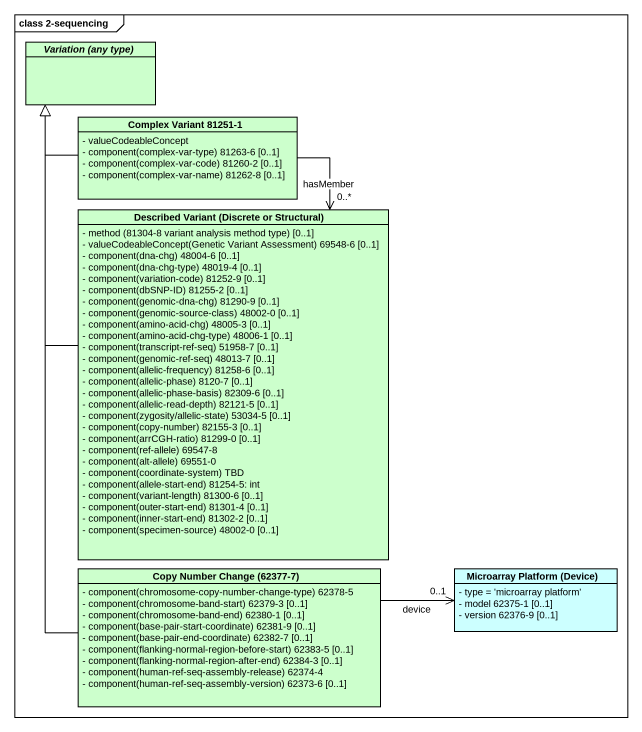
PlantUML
@startuml
mainframe class 2-sequencing
hide circle
hide empty members
skinparam classAttributeIconSize 0
abstract class "Variation (any type)" as Variation_any_type #CCFFCC
class "Complex Variant 81251-1" as Complex_Variant_81251_1 #CCFFCC {
  - valueCodeableConcept
  {field} - component(complex-var-type) 81263-6 [0..1]
  {field} - component(complex-var-code) 81260-2 [0..1]
  {field} - component(complex-var-name) 81262-8 [0..1]
}
class "Described Variant (Discrete or Structural)" as Described_Variant_Discrete #CCFFCC {
  {field} - method (81304-8 variant analysis method type) [0..1]
  {field} - valueCodeableConcept(Genetic Variant Assessment) 69548-6 [0..1]
  {field} - component(dna-chg) 48004-6 [0..1]
  {field} - component(dna-chg-type) 48019-4 [0..1]
  {field} - component(variation-code) 81252-9 [0..1]
  {field} - component(dbSNP-ID) 81255-2 [0..1]
  {field} - component(genomic-dna-chg) 81290-9 [0..1]
  {field} - component(genomic-source-class) 48002-0 [0..1]
  {field} - component(amino-acid-chg) 48005-3 [0..1]
  {field} - component(amino-acid-chg-type) 48006-1 [0..1]
  {field} - component(transcript-ref-seq) 51958-7 [0..1]
  {field} - component(genomic-ref-seq) 48013-7 [0..1]
  {field} - component(allelic-frequency) 81258-6 [0..1]
  {field} - component(allelic-phase) 8120-7 [0..1]
  {field} - component(allelic-phase-basis) 82309-6 [0..1]
  {field} - component(allelic-read-depth) 82121-5 [0..1]
  {field} - component(zygosity/allelic-state) 53034-5 [0..1]
  {field} - component(copy-number) 82155-3 [0..1]
  {field} - component(arrCGH-ratio) 81299-0 [0..1]
  {field} - component(ref-allele) 69547-8
  {field} - component(alt-allele) 69551-0
  {field} - component(coordinate-system) TBD
  {field} - component(allele-start-end) 81254-5: int
  {field} - component(variant-length) 81300-6 [0..1]
  {field} - component(outer-start-end) 81301-4 [0..1]
  {field} - component(inner-start-end) 81302-2 [0..1]
  {field} - component(specimen-source) 48002-0 [0..1]
}
class "Copy Number Change (62377-7)" as Copy_Number_Change_62377_7 #CCFFCC {
  {field} - component(chromosome-copy-number-change-type) 62378-5
  {field} - component(chromosome-band-start) 62379-3 [0..1]
  {field} - component(chromosome-band-end) 62380-1 [0..1]
  {field} - component(base-pair-start-coordinate) 62381-9 [0..1]
  {field} - component(base-pair-end-coordinate) 62382-7 [0..1]
  {field} - component(flanking-normal-region-before-start) 62383-5 [0..1]
  {field} - component(flanking-normal-region-after-end) 62384-3 [0..1]
  {field} - component(human-ref-seq-assembly-release) 62374-4
  {field} - component(human-ref-seq-assembly-version) 62373-6 [0..1]
}
class "Microarray Platform (Device)" as Microarray_Platform_Device #CCFFFF {
  - type = 'microarray platform'
  - model 62375-1 [0..1]
  - version 62376-9 [0..1]
}
Complex_Variant_81251_1 -up-|> Variation_any_type
Complex_Variant_81251_1 --> "0..*" Described_Variant_Discrete : hasMember
Described_Variant_Discrete -up-|> Variation_any_type
Copy_Number_Change_62377_7 -up-|> Variation_any_type
Copy_Number_Change_62377_7 -right-> "0..1" Microarray_Platform_Device : device
@enduml
